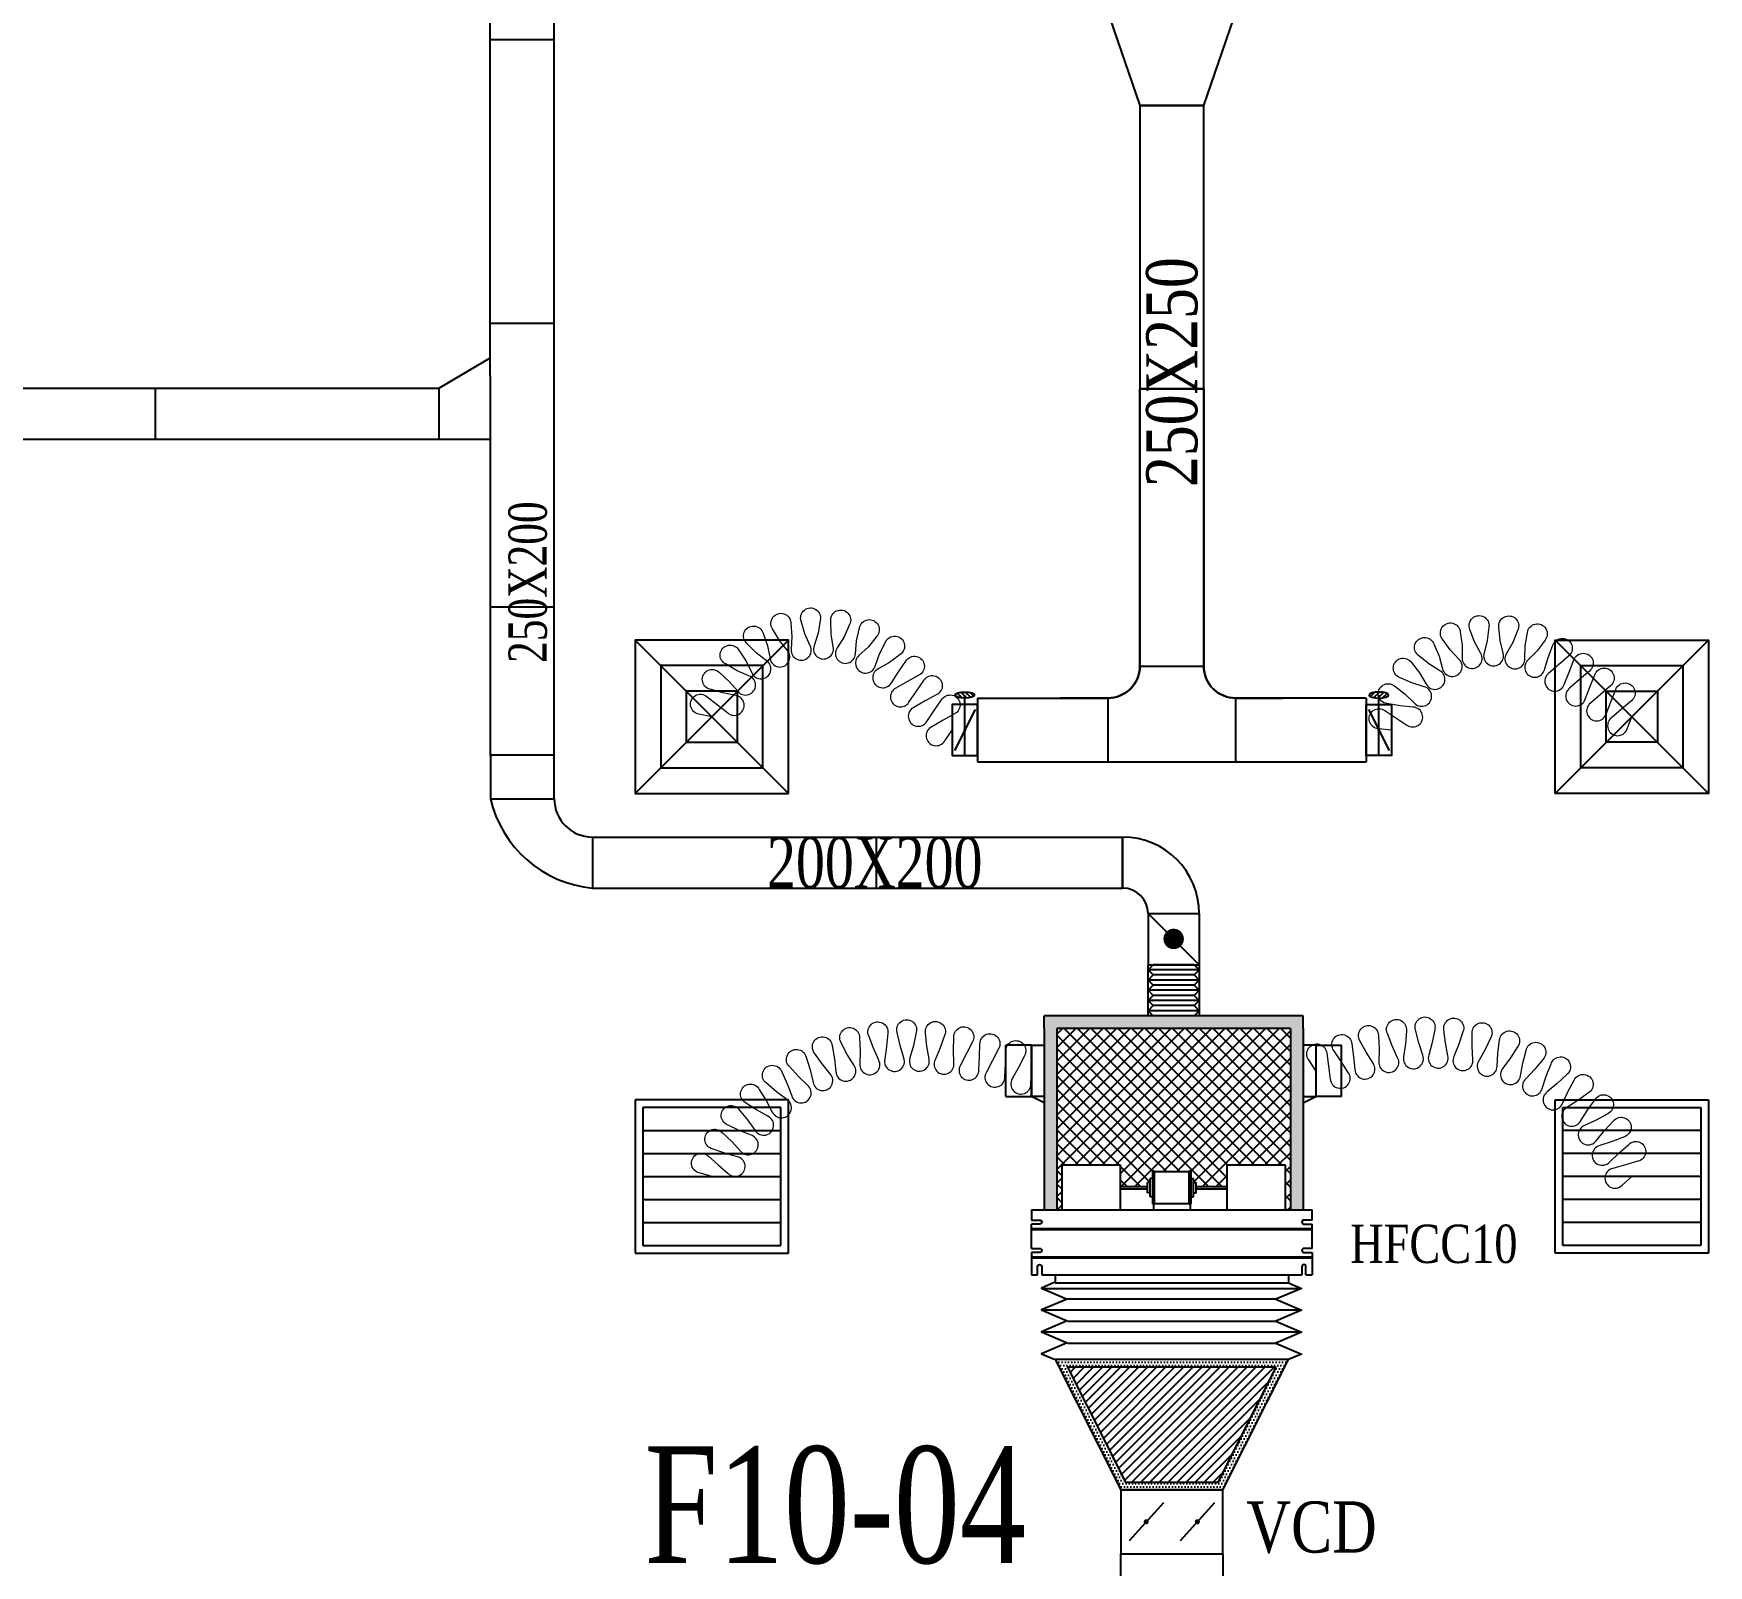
# Model space of a CAD drawing. Header units: metres. Extents: x 352651 to 1421851, y -87441 to -24441.
# Drawn here: x 1187178 to 1193732, y -72082 to -66085 of the extents above; entities that cross this region are included whole.
import ezdxf
from ezdxf.enums import TextEntityAlignment as Align

# ---------------------------------------------------------------- set-up
doc = ezdxf.new("R2010")
doc.units = ezdxf.units.M
doc.header["$LTSCALE"] = 300
doc.header["$MEASUREMENT"] = 0
for name, color, linetype in [('bat noi mem', 4, 'CONTINUOUS'), ('CUAGIO', 2, 'CONTINUOUS'), ('KT', 1, 'CONTINUOUS'), ('thiet bi', 11, 'CONTINUOUS')]:
    doc.layers.add(name, color=color, linetype=linetype)
doc.layers.add('noi mem', color=5, linetype='BATTING', lineweight=0)
doc.styles.add('PHU', font='vntimeh.shx', dxfattribs={"width": 0.8})
doc.styles.add('ROMANS', font='romans.shx', dxfattribs={"width": 0.75, "bigfont": 'romancvn.shx'})
doc.linetypes.add('BATTING', pattern='A,0.0001,-0.1,[134,ltypeshp.shx,S=0.1,R=0,X=-0.1,Y=0],-0.2,[134,ltypeshp.shx,S=0.1,R=180,X=0.1,Y=0],-0.1', length=0.4001)

# ---------------------------------------------------------------- blocks, each defined once
blk = doc.blocks.new('SAG')
at = {"layer": 'CUAGIO'}
for p, q in [((-300, 300), (-300, -300)), ((300, 300), (-300, 300)), ((300, -300), (300, 300)), ((-300, -300), (300, -300))]:
    blk.add_line(p, q, dxfattribs=at)
at = {"layer": 'CUAGIO', "color": 8}
for p, q in [((-270, 270), (-270, -270)), ((270, 270), (-270, 270)), ((-180, -270), (-180, 270)), ((-90, -270), (-90, 270)), ((0, -270), (0, 270)), ((90, -270), (90, 270)), ((180, -270), (180, 270)), ((270, -270), (270, 270)), ((-270, -270), (270, -270))]:
    blk.add_line(p, q, dxfattribs=at)
blk = doc.blocks.new('SAD')
at = {"layer": 'CUAGIO', "color": 8}
for p, q in [((-300, -300), (300, 300)), ((300, -300), (-300, 300))]:
    blk.add_line(p, q, dxfattribs=at)
at = {"layer": 'CUAGIO'}
blk.add_lwpolyline([(300, -300), (300, 300), (-300, 300), (-300, -300)], close=True, dxfattribs=at)
at = {"layer": 'CUAGIO', "color": 8}
for points in [[(200, -200), (200, 200), (-200, 200), (-200, -200)], [(100, -100), (100, 100), (-100, 100), (-100, -100)]]:
    blk.add_lwpolyline(points, close=True, dxfattribs=at)
blk = doc.blocks.new('bac noi mem')
at = {"layer": 'bat noi mem'}
for p, q in [((493886.7, -64673), (493866.7, -64693)), ((494046.7, -64673), (493886.7, -64673)), ((494046.7, -64673), (494066.7, -64693)), ((494066.7, -64693), (493866.7, -64693)), ((493866.7, -64693), (493886.7, -64713)), ((493886.7, -64713), (493866.7, -64733)), ((494066.7, -64733), (493866.7, -64733)), ((493866.7, -64733), (493886.7, -64753)), ((493886.7, -64753), (493866.7, -64773)), ((494046.7, -64713), (493886.7, -64713)), ((494046.7, -64753), (493886.7, -64753)), ((494066.7, -64693), (494046.7, -64713)), ((494046.7, -64713), (494066.7, -64733)), ((494066.7, -64733), (494046.7, -64753)), ((494046.7, -64753), (494066.7, -64773)), ((494066.7, -64773), (493866.7, -64773)), ((493866.7, -64773), (493886.7, -64793)), ((493886.7, -64793), (493866.7, -64813)), ((494066.7, -64813), (493866.7, -64813)), ((493866.7, -64813), (493886.7, -64833)), ((494046.7, -64793), (493886.7, -64793)), ((494066.7, -64773), (494046.7, -64793)), ((494046.7, -64793), (494066.7, -64813)), ((494066.7, -64813), (494046.7, -64833)), ((493886.7, -64833), (493866.7, -64853)), ((494066.7, -64853), (493866.7, -64853)), ((493866.7, -64853), (493886.7, -64873)), ((494046.7, -64833), (493886.7, -64833)), ((494046.7, -64873), (493886.7, -64873)), ((494046.7, -64833), (494066.7, -64853)), ((494066.7, -64853), (494046.7, -64873))]:
    blk.add_line(p, q, dxfattribs=at)
blk = doc.blocks.new('1-van gio D200')
at = {"layer": 'CUAGIO'}
h = blk.add_hatch(dxfattribs=at)
h.set_pattern_fill('ANSI31', color=256, scale=100, style=0)
edge = h.paths.add_edge_path()
edge.add_ellipse((486127, -58494), major_axis=(-38.1, 0), ratio=0.310482, start_angle=0, end_angle=360, ccw=False)
for p, q in [((486127, -58257.4), (486127, -58494)), ((486167, -58437.3), (486087.1, -58277.5))]:
    blk.add_line(p, q, dxfattribs=at)
at = {"layer": 'CUAGIO', "const_width": 3}
for points in [[(486127, -58457.4), (486177, -58457.4), (486177, -58257.4), (486077, -58257.4), (486077, -58457.4), (486127, -58457.4)], [(486127, -58257.4), (486127, -58494)], [(486167, -58437.3), (486087.1, -58277.5)]]:
    blk.add_lwpolyline(points, dxfattribs=at)
at = {"layer": 'CUAGIO'}
blk.add_lwpolyline([(486177, -58457.4), (486077, -58457.4), (486077, -58257.4), (486177, -58257.4)], close=True, dxfattribs=at)
at = {"layer": 'CUAGIO', "const_width": 5.35}
blk.add_lwpolyline([(486130.7, -58357.4, -1), (486123.3, -58357.4, -1)], format="xyb", close=True, dxfattribs=at)
at = {"layer": 'CUAGIO', "extrusion": (0, 0, -1)}
blk.add_ellipse((486127, -58494), major_axis=(-38.1, 0), ratio=0.310482, start_param=-1.570796, end_param=4.712389, dxfattribs=at)

msp = doc.modelspace()

# ---------------------------------------------------------------- hatches: boundary and pattern name
at = {"layer": 'CUAGIO'}
h = msp.add_hatch(dxfattribs=at)
h.set_pattern_fill('DOTS', color=2, scale=200, style=0)
h.set_pattern_definition([(0, (618527.114, -127522.808), (6.25, -12.5), [0, -12.5])])
h.paths.add_polyline_path([(1192096.1, -69980.3), (1191182.5, -69980.3), (1191182.5, -70690.3), (1191132.5, -70690.3), (1191132.5, -69980.3), (1191132.5, -69930.3), (1192146.1, -69930.3), (1192146.1, -69980.3), (1192146.1, -70690.3), (1192096.1, -70690.3)])
at = {"layer": 'CUAGIO', "ltscale": 1.5}
h = msp.add_hatch(dxfattribs=at)
h.set_pattern_fill('ANSI37', color=9, scale=300, angle=360, style=0)
h.set_pattern_definition([(45, (534950, -3e-05), (-26.5165043, 26.5165043), []), (135, (534950, -3e-05), (-26.5165043, -26.5165043), [])])
h.paths.add_polyline_path([(1191182.5, -69980.3), (1191182.5, -70690.3), (1191201.7, -70690.3), (1191201.7, -70515.3), (1191431.9, -70515.3), (1191431.9, -70598.3), (1191537.1, -70598.3), (1191537.1, -70582.6), (1191547.7, -70582.6), (1191547.7, -70566.8), (1191557.6, -70566.8), (1191557.6, -70541.9, -1), (1191564, -70539.8), (1191700.2, -70539.8, -1), (1191706.7, -70541.9), (1191706.7, -70566.8), (1191716.6, -70566.8), (1191716.6, -70582.6), (1191727.1, -70582.6), (1191727.1, -70598.3), (1191846.8, -70598.3), (1191846.8, -70515.3), (1192077, -70515.3), (1192077, -70690.3), (1192096.1, -70690.3), (1192096.1, -69980.3)])
at = {"layer": 'CUAGIO'}
h = msp.add_hatch(dxfattribs=at)
h.set_pattern_fill('DOTS', color=256, scale=200, style=0)
h.set_pattern_definition([(0, (361502.957, -17936.642), (6.25, -12.5), [0, -12.5])])
h.paths.add_polyline_path([(1191832.1, -71785.8), (1191432.1, -71785.8), (1191175.1, -71275.8), (1192089.1, -71275.8)])
h.paths.add_polyline_path([(1191813.7, -71755.8), (1192040.4, -71305.8), (1191223.9, -71305.8), (1191450.6, -71755.8)], flags=16)
h = msp.add_hatch(dxfattribs=at)
h.set_pattern_fill('ANSI31', color=256, scale=200, style=0)
h.set_pattern_definition([(45, (356591.88, -88941.559), (-17.6776695, 17.6776695), [])])
h.paths.add_polyline_path([(1192040.4, -71305.8), (1191223.9, -71305.8), (1191450.6, -71755.8), (1191813.7, -71755.8)])

# ---------------------------------------------------------------- linework, layer by layer
at = {"layer": 'bat noi mem'}
for p, q in [((1191125.1, -70997.2), (1192139.1, -70997.2)), ((1192039.1, -71040.1), (1191225.1, -71040.1)), ((1192139.1, -71083), (1191125.1, -71083)), ((1192139.1, -71168.7), (1191125.1, -71168.7)), ((1191225.1, -71125.8), (1192039.1, -71125.8)), ((1191225.1, -71211.5), (1192039.1, -71211.5)), ((1192089.1, -71275.8), (1191175.1, -71275.8))]:
    msp.add_line(p, q, dxfattribs=at)
for points in [[(1191172.3, -70974.6), (1191122.3, -70996), (1191222.3, -71038.9), (1191122.3, -71081.8), (1191222.3, -71124.6), (1191122.3, -71167.5), (1191222.3, -71210.3), (1191122.3, -71253.2), (1191172.3, -71274.6)], [(1192089.1, -70975.8), (1192139.1, -70997.2), (1192039.1, -71040.1), (1192139.1, -71083), (1192039.1, -71125.8), (1192139.1, -71168.7), (1192039.1, -71211.5), (1192139.1, -71254.4), (1192089.1, -71275.8)]]:
    msp.add_lwpolyline(points, dxfattribs=at)
at = {"layer": 'CUAGIO'}
for p, q in [((1188965.5, -68910.2), (1188965.1, -58334.5)), ((1189215.5, -68910.2), (1189215.1, -58334.5)), ((1189215.1, -66110.4), (1188965.1, -66110.4)), ((1189215.4, -67220.4), (1188965.4, -67220.4)), ((1184002, -67473.4), (1188765.4, -67473.3)), ((1184002, -67673.4), (1188965.5, -67673.3)), ((1189215.4, -68330.4), (1188965.4, -68330.4)), ((1191507.1, -68561.5), (1191757.1, -68561.5)), ((1190872.1, -68686.5), (1190872.1, -68936.5)), ((1191382.1, -68686.5), (1191382.1, -68936.5)), ((1191882.1, -68936.5), (1191882.1, -68686.5)), ((1192392.1, -68686.5), (1192392.1, -68936.5)), ((1189215.5, -68910.2), (1188965.5, -68910.2)), ((1189365.5, -69230.4), (1191439.3, -69230.4)), ((1189365.5, -69230.4), (1189365.5, -69430.4)), ((1189365.5, -69430.4), (1191439.3, -69430.4)), ((1191539.3, -69530.4), (1191539.3, -69730.3)), ((1191739.3, -69730.3), (1191539.3, -69530.4)), ((1191539.3, -69530.4), (1191739.3, -69530.4)), ((1191539.3, -69530.4), (1191739.3, -69530.4)), ((1191739.3, -69530.4), (1191739.3, -69730.3)), ((1192146.1, -69930.3), (1191132.5, -69930.3)), ((1191132.5, -69980.3), (1191132.5, -70690.3)), ((1191182.5, -69980.3), (1191182.5, -70690.3)), ((1192096.1, -69980.3), (1192096.1, -70690.3)), ((1192146.1, -69980.3), (1192146.1, -70690.3)), ((1190982.8, -70245.6), (1190982.8, -70045.6)), ((1191082.5, -70045.6), (1190982.8, -70045.6)), ((1191082.5, -70245.6), (1191082.5, -70045.6)), ((1191082.5, -70045.6), (1191082.5, -70245.6)), ((1191082.5, -70045.6), (1191082.5, -70245.6)), ((1192196.1, -70045.6), (1192196.1, -70245.6)), ((1192196.1, -70045.6), (1192196.1, -70245.6)), ((1192196.1, -70045.6), (1192196.1, -70245.6)), ((1192196.1, -70045.6), (1192295.8, -70045.6)), ((1192295.8, -70245.6), (1192295.8, -70045.6)), ((1191182.5, -70690.3), (1191182.5, -70690.3)), ((1192096.1, -70690.3), (1192096.1, -70690.3)), ((1191599.1, -71836.5), (1191465.2, -71985.1)), ((1191799.1, -71836.5), (1191665.2, -71985.1))]:
    msp.add_line(p, q, dxfattribs=at)
at = {"layer": 'CUAGIO', "color": 2}
for p, q in [((1188965.5, -67354.1), (1188765.4, -67473.3)), ((1187655.4, -67673.3), (1187655.4, -67473.3)), ((1188765.4, -67673.3), (1188765.4, -67473.3)), ((1190475.5, -69230.4), (1190475.5, -69430.4)), ((1191439.3, -69430.4), (1191439.3, -69230.4)), ((1191439.3, -69230.4), (1191439.3, -69430.4)), ((1191132.5, -69980.3), (1191132.5, -69930.3)), ((1192146.1, -69980.3), (1192146.1, -69930.3)), ((1192096.1, -69980.3), (1191182.5, -69980.3))]:
    msp.add_line(p, q, dxfattribs=at)
at = {"layer": 'CUAGIO', "ltscale": 1.5}
msp.add_line((1190872.1, -68936.5), (1192392.1, -68936.5), dxfattribs=at)
at = {"layer": 'CUAGIO'}
for points in [[(1191932.1, -65856.5), (1191332.1, -65856.5), (1191507.1, -66366.5), (1191757.1, -66366.5)], [(1191507.1, -66366.5), (1191507.1, -67476.5), (1191757.1, -67476.5), (1191757.1, -66366.5)], [(1189215.5, -68910.2), (1188965.5, -68910.2), (1188965.5, -69080.4), (1189215.5, -69080.4)], [(1191539.3, -69730.3), (1191739.3, -69730.3), (1191739.3, -69930.3), (1191539.3, -69930.3)], [(1192089.1, -71275.8), (1191175.1, -71275.8), (1191432.1, -71785.8), (1191832.1, -71785.8)], [(1192040.4, -71305.8), (1191223.9, -71305.8), (1191450.6, -71755.8), (1191813.7, -71755.8)], [(1191432.1, -72035.8), (1191832.1, -72035.8), (1191832.1, -71785.8), (1191432.1, -71785.8)]]:
    msp.add_lwpolyline(points, close=True, dxfattribs=at)
for points in [[(1190872.1, -68686.5), (1191382.1, -68686.5, 0.414214), (1191507.1, -68561.5), (1191507.1, -67476.5), (1191757.1, -67476.5), (1191757.1, -68561.5, 0.414214), (1191882.1, -68686.5), (1192067.1, -68686.5)], [(1192392.1, -68686.5), (1191882.1, -68686.5, -0.414214), (1191757.1, -68561.5), (1191757.1, -67476.5), (1191507.1, -67476.5), (1191507.1, -68561.5, -0.414214), (1191382.1, -68686.5), (1191197.1, -68686.5)], [(1190122, -73155.8), (1191232.1, -73155.8, 0.414214), (1191432.1, -72955.8), (1191432.1, -72035.8), (1191832.1, -72035.8), (1191832.1, -72955.8, 0.414214), (1192032.1, -73155.8), (1193142.3, -73155.8)]]:
    msp.add_lwpolyline(points, format="xyb", dxfattribs=at)
for points, const_width in [([(1191659.3, -69629.4, 1), (1191619.3, -69629.4, 1)], 40), ([(1191527.1, -71910.8, -1), (1191537.1, -71910.8, -1)], 10), ([(1191727.1, -71910.8, -1), (1191737.1, -71910.8, -1)], 10)]:
    msp.add_lwpolyline(points, format="xyb", close=True, dxfattribs=dict(at, const_width=const_width))
for points in [[(1191082.5, -70045.6), (1191132.5, -70045.6)], [(1192196.1, -70045.6), (1192146.1, -70045.6)], [(1190982.8, -70245.6), (1191082.5, -70245.6)], [(1191132.5, -70245.6), (1191082.5, -70245.6)], [(1191132.5, -70270.9), (1191082.5, -70245.6)], [(1192146.1, -70245.6), (1192196.1, -70245.6)], [(1192146.1, -70270.9), (1192196.1, -70245.6)], [(1192295.8, -70245.6), (1192196.1, -70245.6)]]:
    msp.add_lwpolyline(points, dxfattribs=at)
for centre, radius, start, end in [((1189407.7, -68978.6), 453.7, 192.96012, 264.67063), ((1189365.5, -69080.4), 150, 180.00211, 270), ((1191439.3, -69530.4), 300, 0, 90), ((1191439.3, -69530.4), 100, 0, 90)]:
    msp.add_arc(centre, radius, start, end, dxfattribs=at)
at = {"layer": 'noi mem', "linetype": 'ByBlock', "ltscale": 1.5}
for points in [[(1189832.1, -68759.6), (1189781.8, -68749.1, -1.333333), (1189813.4, -68681.1), (1189853.8, -68712.8), (1189894.2, -68744.5, 1.333333), (1189925.8, -68676.5), (1189875.6, -68666.1), (1189825.4, -68651.8, -1.333333), (1189861.7, -68586.2), (1189900.5, -68621), (1189933.3, -68659.6, 1.333333), (1189977.5, -68599.1), (1189930.9, -68579.5), (1189885.9, -68553.1, -1.333333), (1189937.5, -68498.6), (1189966.3, -68542.1), (1189988.4, -68587.6, 1.333333), (1190046.4, -68540.1), (1190006.2, -68509.5), (1189969.2, -68472.7, -1.333333), (1190032.7, -68432.8), (1190049.8, -68482.1), (1190059.8, -68531.7, 1.333333), (1190127.8, -68500.2), (1190096.5, -68460.5), (1190069.9, -68415.6, -1.333333), (1190141.4, -68392.9), (1190145.6, -68444.9), (1190142.9, -68495.4, 1.333333), (1190216.7, -68481.9), (1190196.2, -68435.6), (1190181.7, -68385.5, -1.333333), (1190256.6, -68381.4), (1190247.7, -68432.8), (1190232.4, -68481, 1.333333), (1190307.2, -68486.4), (1190299, -68436.5), (1190297.5, -68384.3, -1.333333), (1190371, -68399.1), (1190349.5, -68446.6), (1190322.7, -68489.5, 1.333333), (1190393.8, -68513.3), (1190398.3, -68463), (1190409.9, -68412.1, -1.333333), (1190477.4, -68444.8), (1190444.7, -68485.4), (1190408, -68520.2, 1.333333), (1190470.9, -68561.1), (1190487.9, -68513.5), (1190511.7, -68467.1, -1.333333), (1190569, -68515.6), (1190527.1, -68546.7), (1190483, -68572.4, 1.333333), (1190534.7, -68626.8), (1190562.6, -68584.1), (1190591.4, -68541.6, -1.333333), (1190642.2, -68596.8), (1190597.5, -68622), (1190552.8, -68647.3, 1.333333), (1190603.6, -68702.4), (1190632.4, -68659.9), (1190661.3, -68617.4, -1.333333), (1190712.1, -68672.5), (1190667.4, -68697.8), (1190622.6, -68723.1, 1.333333), (1190673.5, -68778.2), (1190702.3, -68735.7), (1190731.1, -68693.2, -1.333333), (1190781.9, -68748.3), (1190737.2, -68773.6), (1190692.5, -68798.8, 1.333333), (1190743.3, -68854), (1190772.1, -68811.5)], [(1192492.1, -68811.5), (1192440.9, -68806.5, -1.333333), (1192465.8, -68735.8), (1192508.8, -68764.1), (1192551.9, -68792.4, 1.333333), (1192576.8, -68721.6), (1192525.5, -68716.7), (1192473.9, -68708.1, -1.333333), (1192503.5, -68639.2), (1192545.3, -68670.6), (1192581.2, -68706.4, 1.333333), (1192619.5, -68641.9), (1192570.9, -68627.4), (1192523.3, -68605.8, -1.333333), (1192569.6, -68546.8), (1192601.9, -68588), (1192627.4, -68631.8, 1.333333), (1192681.1, -68579.4), (1192637.8, -68552.9), (1192597.4, -68519.7, -1.333333), (1192657.4, -68474.7), (1192678, -68522.8), (1192691.3, -68571.7, 1.333333), (1192756.6, -68535), (1192721.7, -68498.2), (1192691.3, -68455.7, -1.333333), (1192760.9, -68427.7), (1192768.3, -68479.5), (1192768.5, -68530.2, 1.333333), (1192841.1, -68511.6), (1192816.9, -68467), (1192798.5, -68418.1, -1.333333), (1192872.9, -68409), (1192866.7, -68461), (1192853.8, -68510, 1.333333), (1192928.8, -68510.8), (1192916.9, -68461.5), (1192911.8, -68409.4, -1.333333), (1192986, -68420), (1192966.6, -68468.6), (1192941.5, -68512.6, 1.333333), (1193013.7, -68532.7), (1193015, -68482), (1193023.4, -68430.4, -1.333333), (1193092.5, -68459.8), (1193061.1, -68501.7), (1193025.5, -68537.7, 1.333333), (1193090.1, -68575.8), (1193104.4, -68527.2), (1193123.2, -68479.2, -1.333333), (1193184.4, -68522.5), (1193145.4, -68556.2), (1193106.3, -68589.8, 1.333333), (1193167.5, -68633.2), (1193186.3, -68585.2), (1193205.2, -68537.3, -1.333333), (1193266.3, -68580.7), (1193227.3, -68614.3), (1193188.3, -68647.9, 1.333333), (1193249.5, -68691.3), (1193268.3, -68643.3), (1193287.1, -68595.4, -1.333333), (1193348.3, -68638.8), (1193309.2, -68672.4), (1193270.2, -68706, 1.333333), (1193331.4, -68749.4), (1193350.2, -68701.5), (1193369, -68653.5, -1.333333), (1193430.2, -68696.9), (1193391.2, -68730.5), (1193352.1, -68764.1, 1.333333), (1193413.3, -68807.5), (1193432.1, -68759.6)], [(1189832.1, -70559.6), (1189782.9, -70545.3, -1.333333), (1189819.1, -70479.6), (1189857.5, -70513.5), (1189895.9, -70547.4, 1.333333), (1189932, -70481.7), (1189882.8, -70467.5), (1189833.8, -70451.1, -1.333333), (1189872.4, -70386.8), (1189909.9, -70422.4), (1189944.3, -70459.8, 1.333333), (1189986.9, -70398.1), (1189939.7, -70379.2), (1189893.2, -70356.7, -1.333333), (1189939.7, -70297.9), (1189972.3, -70338), (1190001.7, -70379.5, 1.333333), (1190051.8, -70323.7), (1190007.5, -70298.9), (1189964.2, -70270.7, -1.333333), (1190017.8, -70218.3), (1190045.1, -70262.2), (1190068.9, -70307.1, 1.333333), (1190125.7, -70258.2), (1190084.9, -70227.9), (1190045.6, -70194.4, -1.333333), (1190105.5, -70149.2), (1190126.9, -70196.2), (1190144.8, -70243.8, 1.333333), (1190207.4, -70202.6), (1190170.8, -70167.3), (1190136, -70129.1, -1.333333), (1190201.2, -70091.9), (1190216.4, -70141.3), (1190228.1, -70190.8, 1.333333), (1190295.5, -70157.9), (1190263.6, -70118.2), (1190234.1, -70075.9, -1.333333), (1190303.4, -70047.3), (1190312.2, -70098.2), (1190317.5, -70148.8, 1.333333), (1190388.5, -70124.7), (1190362, -70081.4), (1190338.1, -70035.6, -1.333333), (1190410.5, -70016.1), (1190412.7, -70067.7), (1190411.5, -70118.6, 1.333333), (1190485.1, -70103.8), (1190464.3, -70057.4), (1190446.4, -70008.9, -1.333333), (1190520.7, -69998.8), (1190516.3, -70050.3), (1190508.7, -70100.6, 1.333333), (1190583.5, -70095.3), (1190568.8, -70046.6), (1190557.2, -69996.2, -1.333333), (1190632.2, -69995.7), (1190621.3, -70046.2), (1190607.3, -70095.1, 1.333333), (1190682.2, -70099.4), (1190673.8, -70049.2), (1190668.7, -69997.8, -1.333333), (1190743.2, -70006.9), (1190725.9, -70055.6), (1190705.8, -70102.2, 1.333333), (1190779.5, -70116), (1190777.6, -70065.2), (1190779, -70013.7, -1.333333), (1190851.7, -70031.9), (1190828.6, -70078), (1190804.9, -70123.4, 1.333333), (1190877.4, -70142.7), (1190879.4, -70091.5), (1190881.4, -70040.3, -1.333333), (1190953.9, -70059.6), (1190930.2, -70105.1), (1190906.5, -70150.5, 1.333333), (1190978.9, -70169.8), (1190981, -70118.6), (1190983, -70067.4, -1.333333), (1191055.5, -70086.7), (1191031.7, -70132.1), (1191008, -70177.5, 1.333333), (1191080.5, -70196.8), (1191082.5, -70145.6)], [(1192196.1, -70145.6), (1192168, -70102.8, -1.333333), (1192238.2, -70076.4), (1192245.2, -70127.2), (1192252.2, -70178, 1.333333), (1192322.4, -70151.6), (1192294.2, -70108.8), (1192266, -70066, -1.333333), (1192336.2, -70039.6), (1192343.2, -70090.4), (1192348.8, -70140.9, 1.333333), (1192419.7, -70116.3), (1192392.7, -70073.2), (1192368.3, -70027.7, -1.333333), (1192440.5, -70007.5), (1192443.2, -70059.1), (1192442.4, -70110, 1.333333), (1192515.8, -70094.3), (1192494.4, -70048.2), (1192475.7, -70000, -1.333333), (1192549.9, -69988.9), (1192546.2, -70040.4), (1192539.2, -70090.8, 1.333333), (1192613.9, -70084.4), (1192598.3, -70035.9), (1192585.8, -69985.8, -1.333333), (1192660.8, -69984), (1192650.7, -70034.7), (1192637.5, -70083.8, 1.333333), (1192712.4, -70086.6), (1192703, -70036.7), (1192696.8, -69985.4, -1.333333), (1192771.4, -69992.9), (1192755.1, -70041.9), (1192736, -70089, 1.333333), (1192810, -70101.1), (1192806.8, -70050.4), (1192807, -69998.7, -1.333333), (1192880.1, -70015.4), (1192857.9, -70062), (1192833, -70106.4, 1.333333), (1192904.9, -70127.6), (1192908.1, -70076.8), (1192914.7, -70025.6, -1.333333), (1192985.2, -70051.2), (1192957.3, -70094.7), (1192927.2, -70135.6, 1.333333), (1192995.9, -70165.6), (1193005.3, -70115.6), (1193018.2, -70065.6, -1.333333), (1193085, -70099.7), (1193052, -70139.5), (1193017, -70176.4, 1.333333), (1193081.5, -70214.6), (1193097, -70166.1), (1193116, -70118.1, -1.333333), (1193178, -70160.3), (1193140.3, -70195.6), (1193101, -70227.9, 1.333333), (1193160.3, -70273.8), (1193181.7, -70227.7), (1193206.5, -70182.3, -1.333333), (1193262.8, -70231.8), (1193221.1, -70262.2), (1193178.1, -70289.4, 1.333333), (1193231.2, -70342.3), (1193258.2, -70299.2), (1193288.4, -70257.3, -1.333333), (1193338.1, -70313.4), (1193292.9, -70338.4), (1193246.9, -70360, 1.333333), (1193293.1, -70419.1), (1193325.2, -70379.6), (1193360.3, -70341.8, -1.333333), (1193402.8, -70403.6), (1193354.8, -70422.8), (1193306.4, -70438.6, 1.333333), (1193344.9, -70502.9), (1193381.7, -70467.8), (1193420.1, -70433.8, -1.333333), (1193456.2, -70499.5), (1193406.9, -70513.7), (1193357.6, -70527.8, 1.333333), (1193393.8, -70593.6), (1193432.1, -70559.6)]]:
    msp.add_lwpolyline(points, format="xyb", dxfattribs=at)
at = {"layer": 'thiet bi'}
for p, q in [((1191547.7, -70582.6), (1191537.1, -70582.6)), ((1191537.1, -70623), (1191537.1, -70582.6)), ((1191557.6, -70566.8), (1191547.7, -70566.8)), ((1191547.7, -70638.8), (1191547.7, -70566.8)), ((1191564, -70665.9), (1191564, -70539.8)), ((1191700.2, -70665.9), (1191700.2, -70539.8)), ((1191706.7, -70566.8), (1191716.6, -70566.8)), ((1191716.6, -70638.8), (1191716.6, -70566.8)), ((1191716.6, -70582.6), (1191727.1, -70582.6)), ((1191727.1, -70623), (1191727.1, -70582.6)), ((1191431.9, -70598.3), (1191537.1, -70598.3)), ((1191431.9, -70607.4), (1191537.1, -70607.4)), ((1191547.7, -70623), (1191537.1, -70623)), ((1191557.6, -70638.8), (1191547.7, -70638.8)), ((1191706.7, -70638.8), (1191716.6, -70638.8)), ((1191716.6, -70623), (1191727.1, -70623)), ((1191727.1, -70598.3), (1191846.8, -70598.3)), ((1191727.1, -70607.4), (1191846.8, -70607.4)), ((1191846.8, -70607.4), (1191846.8, -70598.3)), ((1191083.1, -70690.3), (1192181.1, -70690.3)), ((1191083.1, -70690.3), (1191083.1, -70729.8)), ((1191560.8, -70668.2), (1191560.8, -70690.3)), ((1191703.5, -70668.2), (1191703.5, -70690.3)), ((1192181.1, -70729.8), (1192181.1, -70690.3)), ((1191083.1, -70762.3), (1192181.1, -70762.3)), ((1191083.1, -70767.3), (1192181.1, -70767.3)), ((1191083.1, -70856.8), (1191083.1, -70944.3)), ((1191083.1, -70873.3), (1192181.1, -70873.3)), ((1191083.1, -70878.3), (1192181.1, -70878.3)), ((1192181.1, -70856.8), (1192181.1, -70944.3)), ((1191083.1, -70944.3), (1191107.1, -70944.3)), ((1191123.1, -70944.3), (1192141.1, -70944.3)), ((1191175.1, -70944.3), (1191175.1, -70975.8)), ((1191175.1, -70975.8), (1192089.1, -70975.8)), ((1192089.1, -70944.3), (1192089.1, -70975.8)), ((1192157.1, -70944.3), (1192181.1, -70944.3))]:
    msp.add_line(p, q, dxfattribs=at)
for points in [[(1191431.9, -70515.3), (1191201.7, -70515.3), (1191201.7, -70690.3), (1191431.9, -70690.3)], [(1192077, -70515.3), (1191846.8, -70515.3), (1191846.8, -70690.3), (1192077, -70690.3)], [(1191557.6, -70539.8), (1191706.7, -70539.8), (1191706.7, -70665.9), (1191557.6, -70665.9)]]:
    msp.add_lwpolyline(points, close=True, dxfattribs=at)
for points in [[(1191083.1, -70729.8), (1191115.1, -70729.8, -1), (1191115.1, -70745.8), (1191083.1, -70745.8)], [(1192181.1, -70729.8), (1192149.1, -70729.8, 1), (1192149.1, -70745.8), (1192181.1, -70745.8)], [(1191083.1, -70840.8), (1191115.1, -70840.8, -1), (1191115.1, -70856.8), (1191083.1, -70856.8)], [(1192181.1, -70840.8), (1192149.1, -70840.8, 1), (1192149.1, -70856.8), (1192181.1, -70856.8)], [(1191107.1, -70944.3), (1191107.1, -70912.3, -1), (1191123.1, -70912.3), (1191123.1, -70944.3)], [(1192157.1, -70944.3), (1192157.1, -70912.3, 1), (1192141.1, -70912.3), (1192141.1, -70944.3)]]:
    msp.add_lwpolyline(points, format="xyb", dxfattribs=at)
for points in [[(1191083.1, -70840.8), (1191083.1, -70745.8)], [(1192181.1, -70840.8), (1192181.1, -70745.8)]]:
    msp.add_lwpolyline(points, dxfattribs=at)
for centre, start, end in [((1191560.8, -70540.8), 18.04953, 161.95047), ((1191703.5, -70540.8), 18.04953, 161.95047), ((1191560.8, -70664.8), 198.04953, 341.95047), ((1191703.5, -70664.8), 198.04953, 341.95047)]:
    msp.add_arc(centre, 3.41, start, end, dxfattribs=at)

# ---------------------------------------------------------------- block references
at = {"layer": 'CUAGIO'}
for name, p in [('SAD', (1189832.1, -68759.6)), ('bac noi mem', (697672.7, -5057.3))]:
    msp.add_blockref(name, p, dxfattribs=at)
at = {"layer": 'CUAGIO', "xscale": -1}
msp.add_blockref('SAD', (1193432.1, -68759.6), dxfattribs=at)
for name, p, rotation in [('1-van gio D200', (704695.1, -127168.8), 180), ('SAG', (1193432.1, -70559.6), 90)]:
    msp.add_blockref(name, p, dxfattribs=dict(at, rotation=rotation))
at = {"layer": 'CUAGIO'}
for name, p, rotation in [('1-van gio D200', (1678569.2, -127168.8), 180), ('SAG', (1189832.1, -70559.6), 270)]:
    msp.add_blockref(name, p, dxfattribs=dict(at, rotation=rotation))

# ---------------------------------------------------------------- texts
at = {"layer": 'CUAGIO', "color": 2, "style": 'PHU', "width": 0.75}
msp.add_text('250x200', height=150, rotation=90, dxfattribs=at).set_placement((1189186.4, -68232.7), align=Align.CENTER)
msp.add_text('200x200', height=200, dxfattribs=at).set_placement((1190469.6, -69430.4), align=Align.CENTER)
at = {"layer": 'CUAGIO', "color": 2, "insert": (1191531.8, -66960.8), "char_height": 200, "width": 788.836, "attachment_point": 3, "rotation": 90, "style": 'PHU'}
msp.add_mtext('250x250', dxfattribs=at)
at = {"layer": 'CUAGIO', "color": 2, "attachment_point": 7, "style": 'PHU'}
for s, insert, char_height, width in [('hfcc10', (1192330, -70900), 150, 679.92), ('VCD', (1191924.1, -72035.8), 200, 439.881)]:
    msp.add_mtext(s, dxfattribs=dict(at, insert=insert, char_height=char_height, width=width))
at = {"layer": 'KT', "ltscale": 1.5, "insert": (1189568.4, -71616.2), "char_height": 456.096, "width": 2517.297, "attachment_point": 1, "style": 'ROMANS'}
msp.add_mtext('{\\fTimes New Roman|b0|i0|c0|p18;F10-04}', dxfattribs=at)

doc.saveas('drawing.dxf')
